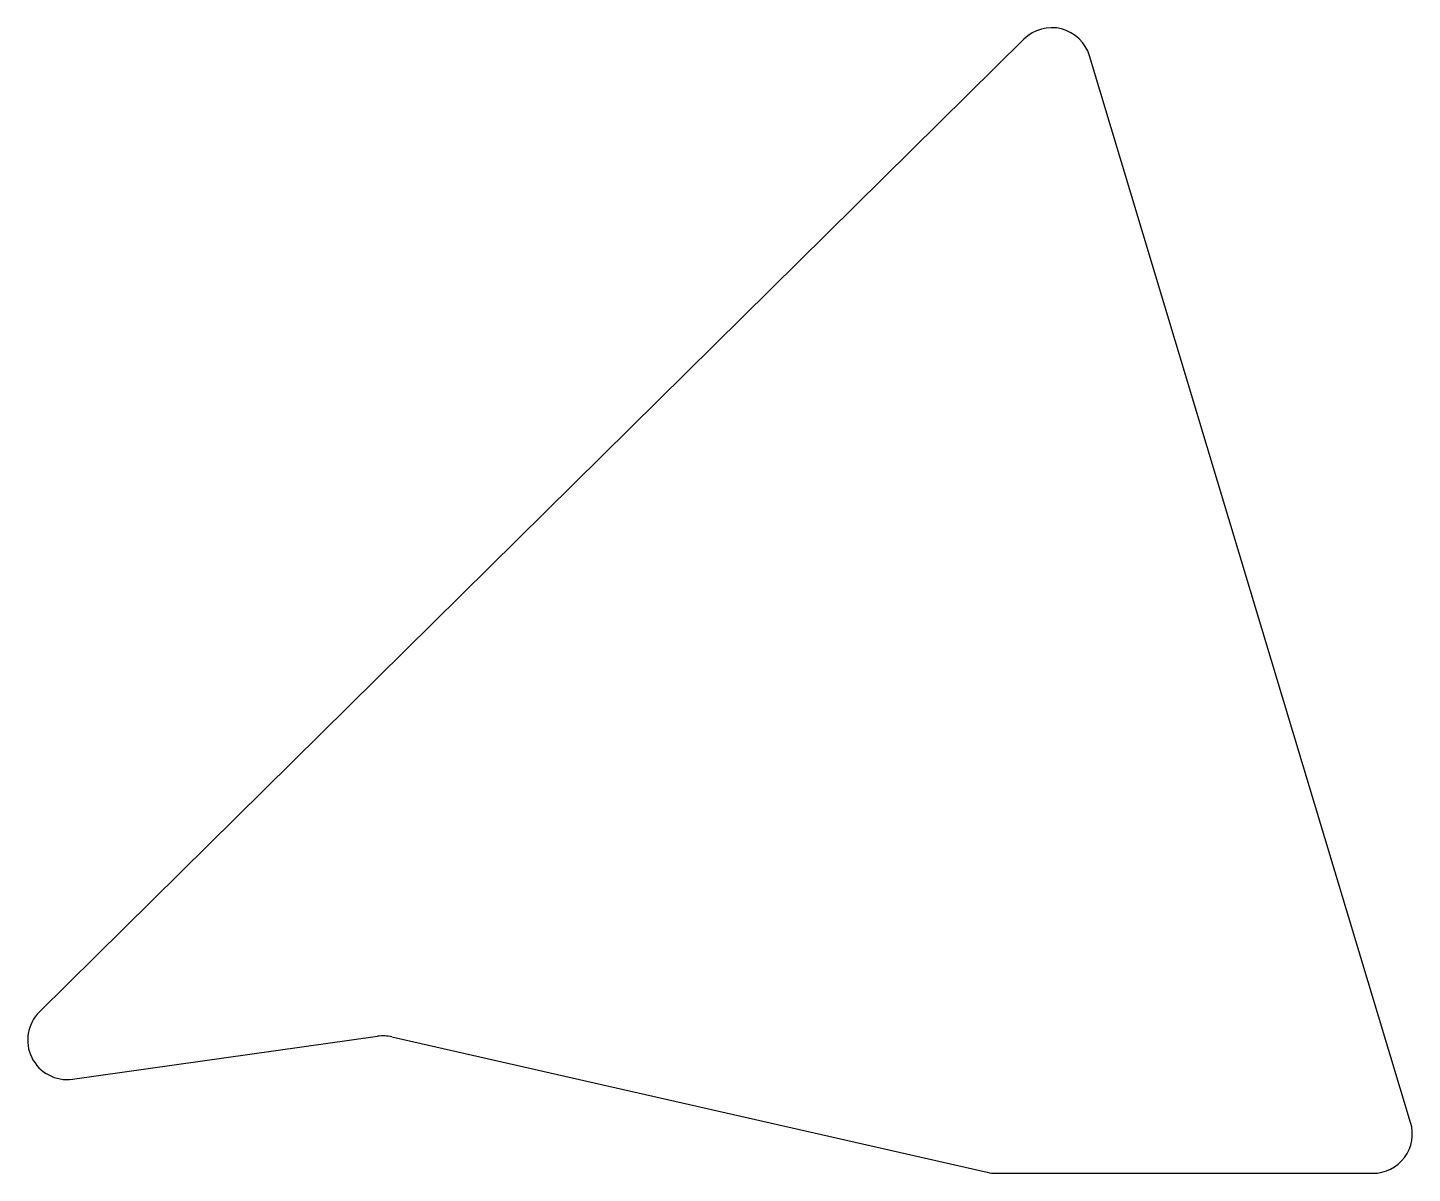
# Model space of a CAD drawing. Header units: millimetres. Extents: x 143.3 to 213.4, y -166 to -108.
import ezdxf

# ---------------------------------------------------------------- set-up
doc = ezdxf.new("R2010")
doc.units = ezdxf.units.MM

msp = doc.modelspace()

# ---------------------------------------------------------------- linework, layer by layer
for p, q in [((193.743, -108.565), (143.875, -157.824)), ((213.329, -163.418), (197.063, -109.412)), ((145.558, -161.227), (161, -159.057)), ((161.722, -159.087), (191.886, -165.945)), ((192.33, -165.995), (211.414, -165.995))]:
    msp.add_line(p, q)
for centre, start, end in [((195.148, -109.988), 16.76176, 134.64766), ((145.28, -159.247), 134.64766, 278), ((161.279, -161.038), 77.19246, 98), ((211.414, -163.995), 270, 16.76176), ((192.33, -163.995), 257.19246, 270)]:
    msp.add_arc(centre, 2, start, end)

doc.saveas('drawing.dxf')
